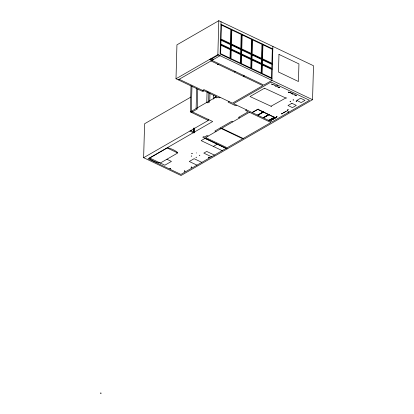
<?xml version="1.0" encoding="UTF-8"?>
<svg xmlns="http://www.w3.org/2000/svg" width="414" height="414" viewBox="0 0 414 414"><rect width="100%" height="100%" fill="white"/><g stroke="black" fill="none" stroke-linecap="round" stroke-linejoin="round"><path stroke-width="0.62" d="M285.753 97.958L286.783 97.999M191.03 85.631L190.295 111.889L216.657 96.695L204.092 90.718L202.736 91.499L175.997 78.779L176.944 44.836L218.804 20.7L313.501 65.743L312.554 99.691L181.053 175.505L143.637 157.703L144.584 123.76L190.833 97.093M191.967 86.355L191.268 111.335L212.692 121.525L193.286 132.687M193.307 132.045L193.395 128.842L193.343 132.066M193.902 132.325L194.026 127.817M194.28 132.138L194.389 128.293M196.671 88.575L196.112 108.54L197.219 109.068L191.408 112.417M197.24 108.421L197.778 89.103M207.078 91.447L206.772 102.393L207.88 102.92L209.722 101.86L208.615 101.332L208.863 92.317M143.637 157.703L208.273 120.443L208.309 119.16M209.779 100.669L209.955 93.486M210.985 60.315L211.036 58.39M211.937 60.392L211.984 58.71L218.67 54.855L219.834 55.409M213.319 99.106L213.427 95.261M215.528 96.079L215.492 97.368L216.605 97.895L217.764 97.223L219.099 97.854L220.067 97.295M175.997 78.779L217.857 54.648L218.804 20.7M221.024 21.756L220.124 54.017L271.993 78.691M230.5 58.954L231.328 29.203M240.87 63.885L241.704 34.139M243.567 75.188L243.53 76.445L244.503 75.886M251.246 68.822L252.074 39.071M257.917 114.875L263.495 111.718L263.858 111.894L258.279 115.051L257.922 114.673M261.622 73.754L262.45 44.008M263.423 117.54L269.002 114.383L269.364 114.559L263.785 117.716L263.428 117.338M268.929 120.205L274.684 117.131L269.105 120.288L268.934 119.998M272.893 46.43L271.946 80.373L263.806 85.067L209.717 59.337M296.724 100.488L300.6 98.253L305.04 100.364L301.164 102.6L296.729 100.359M276.361 116.96L276.267 117.478L275.558 117.902M287.539 110.202L287.373 110.761M271.113 106.232L271.258 106.703M287.559 110.362L287.797 109.907M285.086 111.723L284.93 112.059M273.783 118.673L273.266 119.227M284.961 111.915L284.811 112.178M276.345 117.198L276.542 116.727M273.944 118.414L273.752 118.818M284.796 112.256L284.34 112.52M271.957 119.749L271.631 120.107M283.093 112.97L283.926 112.675M273.561 119.092L273.064 119.32M271.972 119.662L272.505 119.47M272.029 119.599L272.624 119.449M282.809 113.436L282.436 113.638M273.944 118.332L274.347 118.161M276.236 117.54L275.771 117.809M282.669 113.545L282.338 113.674M196.226 157.165L196.484 157.284M178.211 79.835L220.077 55.704M234.21 72.01L235.183 71.451M202.591 90.412L203.952 89.631L232.409 103.169L262.838 85.626L210.969 60.951M213.215 98.579L215.989 96.98M229.108 101.601L228.14 102.154L235.545 105.679L236.513 105.12M193.328 132.703L148.072 158.795L180.913 174.418L226.168 148.326M246.501 109.87L245.533 110.429L248.307 111.749L238.423 117.447L239.53 117.974M159.525 162.671L159.038 162.95A24.214 12.617 1.6 0 1 149.278 158.308L167.686 147.694A24.214 12.617 1.6 0 1 177.451 152.336L176.969 152.616M160.301 163.044L177.746 152.983L167.204 147.974M213.36 146.437L217.236 144.201M287.751 109.886L288.17 109.788M258.093 114.963L263.671 111.806M263.599 117.628L269.178 114.466M285.282 111.459L285.629 111.356M284.682 112.391L284.242 112.561M286.995 111.071L286.628 111.185M271.408 120.365L271.051 120.469M286.886 111.123L286.509 111.206M285.479 111.382L285.764 111.33M274.301 118.14L274.585 118.088M271.299 120.417L270.932 120.5M283.269 112.784L283.549 112.743M287.849 109.829L288.289 109.772M276.671 116.593L276.987 116.546M282.384 113.7L282.11 113.736M283.88 112.655L284.289 112.582M272.986 119.372L272.583 119.429M281.83 113.803L282.276 113.731M282.017 113.788L281.722 113.803M274.404 118.093L274.968 118.031M192.231 153.485L191.91 153.232L192.163 153.496M191.77 156.135L191.449 155.887M199.858 155.338L199.651 155.203M195.905 157.253L196.164 157.372M275.491 117.964L275.196 117.98M276.79 116.546L277.111 116.531M281.396 113.855L281.763 113.824M270.218 120.614L270.585 120.583M275.051 117.995L275.372 117.99M274.673 118.042L275.098 118.021M289.184 92.488L289.774 92.519M196.722 153.056L196.588 152.823M191.723 153.553L191.682 153.449M191.263 156.202L191.237 156.094M290.028 92.539L289.733 92.539M289.857 92.55L290.173 92.555M273.261 84.756L273.566 84.761M273.659 84.792L274.078 84.844M292.149 93.849L292.983 93.937M276.273 86.107L275.962 86.096M292.424 93.885L292.812 93.942M276.133 86.091L275.693 86.055M289.096 92.462L288.568 92.363M275.859 86.06L275.455 85.993M294.913 94.966L295.441 95.054M278.989 87.256L278.198 87.116M278.824 87.256L279.233 87.313M292.061 93.802L291.684 93.714M292.941 93.957L293.226 93.999M277.044 86.262L276.749 86.221M293.184 94.019L293.588 94.113M279.072 87.307L279.352 87.349M295.405 95.08L295.684 95.122M294.83 94.925L294.53 94.884M294.701 94.894L294.416 94.853M290.261 92.596L290.535 92.643M290.369 92.632L291.135 92.979M272.521 84.653L272.236 84.596M277.887 86.992L278.234 87.095M278.12 87.059L277.835 86.919M272.391 84.616L271.879 84.109M288.724 92.384L288.372 92.244M279.414 87.416L279.823 87.602M295.643 95.142L296.279 95.51M220.957 24.271L272.826 48.94M220.533 39.397L272.402 64.066M220.393 44.422L272.262 69.097M217.857 54.648L312.554 99.691M211.984 58.71L213.727 59.538M293.221 99.821L293.702 100.048L292.998 99.945M296.274 101.508L296.693 101.709L296.057 101.637M290.193 101.565L290.675 101.792L289.971 101.689M179.184 79.276L203.704 90.94M232.746 121.887L231.638 121.359L214.825 131.052L215.932 131.58M190.295 111.889L208.273 120.443M221.702 128.257L243.225 138.493M220.108 128.009L242.739 138.773M208.087 136.102L206.974 135.575L204.506 137.003L203.729 136.63L202.756 137.189L227.281 148.854M190.828 130.498L194.849 132.408L193.881 132.966L189.86 131.057M226.116 148.424L205.033 138.395L201.157 140.631L222.24 150.66M214.483 155.126L206.715 151.436L203.812 153.108L211.58 156.802M201.887 162.391L194.119 158.697L189.276 161.491L197.043 165.181M166.889 159.245L171.437 161.408L164.85 165.207L149.759 158.029M258.134 109.358L263.273 111.842M263.64 112.018L268.779 114.507M269.141 114.683L274.285 117.172M257.906 109.487L263.045 111.971M263.413 112.147L268.551 114.637M268.914 114.813L274.058 117.297M291.151 93.062L291.72 93.688M290.706 92.767L291.627 93.642M274.373 84.994L274.637 85.098M296.424 95.836L296.046 95.339M199.465 155.447L199.31 155.307M275.227 85.817L274.684 85.175M288.496 92.286L288.211 91.877M272.076 84.456L271.915 84.171M271.77 83.918L271.838 84.13M220.874 45.23L220.636 53.691L230.013 58.146L230.251 49.685L220.874 45.23M221.014 40.199L220.905 44.096L230.282 48.557L230.391 44.655L221.014 40.199M221.438 25.073L221.045 39.066L230.422 43.527L230.815 29.534L221.438 25.073M231.25 50.161L231.012 58.622L240.389 63.083L240.627 54.622L231.25 50.161M231.39 45.131L231.281 49.028L240.658 53.489L240.767 49.592L231.39 45.131M231.814 30.01L231.421 44.003L240.798 48.459L241.186 34.465L231.814 30.01M241.621 55.098L241.388 63.559L250.76 68.015L250.998 59.554L241.621 55.098M241.766 50.068L241.657 53.965L251.029 58.426L251.138 54.529L241.766 50.068M242.185 34.942L241.797 48.935L251.169 53.396L251.562 39.402L242.185 34.942M251.997 60.03L251.759 68.491L261.136 72.952L261.374 64.491L251.997 60.03M252.136 55L252.028 58.897L261.405 63.358L261.513 59.461L252.136 55M252.561 39.879L252.167 53.872L261.544 58.327L261.938 44.334L252.561 39.879M262.373 64.967L262.134 73.428L271.512 77.884L271.744 69.423L262.373 64.967M262.512 59.937L262.404 63.834L271.781 68.294L271.889 64.398L262.512 59.937M262.937 44.81L262.543 58.804L271.92 63.264L272.308 49.271L262.937 44.81M278.969 54.41L278.477 72.015L298.447 81.511L298.939 63.911L278.969 54.41M100.498 393.109L101.083 393.14L100.498 393.109M170.216 168.56L170.506 168.581L170.216 168.56M217.609 64.455L217.899 64.491L217.624 64.439M208.377 157.496L208.816 157.522L208.377 157.496M208.904 157.196L209.339 157.216L208.904 157.196M276.857 85.714L277.147 85.75L276.894 85.682M277.266 85.879L277.556 85.895L277.266 85.879M287.906 112.189L288.341 112.241L287.927 112.163M288.325 111.961L288.765 111.982L288.325 111.961M169.875 168.4L170.164 168.42L169.89 168.379M217.924 64.584L218.204 64.625L217.94 64.568M271.118 82.019L233.517 103.697L271.91 121.954L309.506 100.281L271.118 82.019M249.414 112.277L205.613 137.531L227.136 147.767L270.937 122.513L249.414 112.277M291.88 103.277L288.004 105.513L292.439 107.624L296.315 105.389L291.88 103.277M184.468 170.92L184.22 171.07L185.115 171.23L184.468 170.92M191.252 167.013L191.004 167.158L191.899 167.318L191.252 167.013M264.515 88.208L250.009 96.54L271.015 106.232L285.764 98.004L264.515 88.208M258.17 109.141L252.592 112.303L258.17 109.141"/></g></svg>
